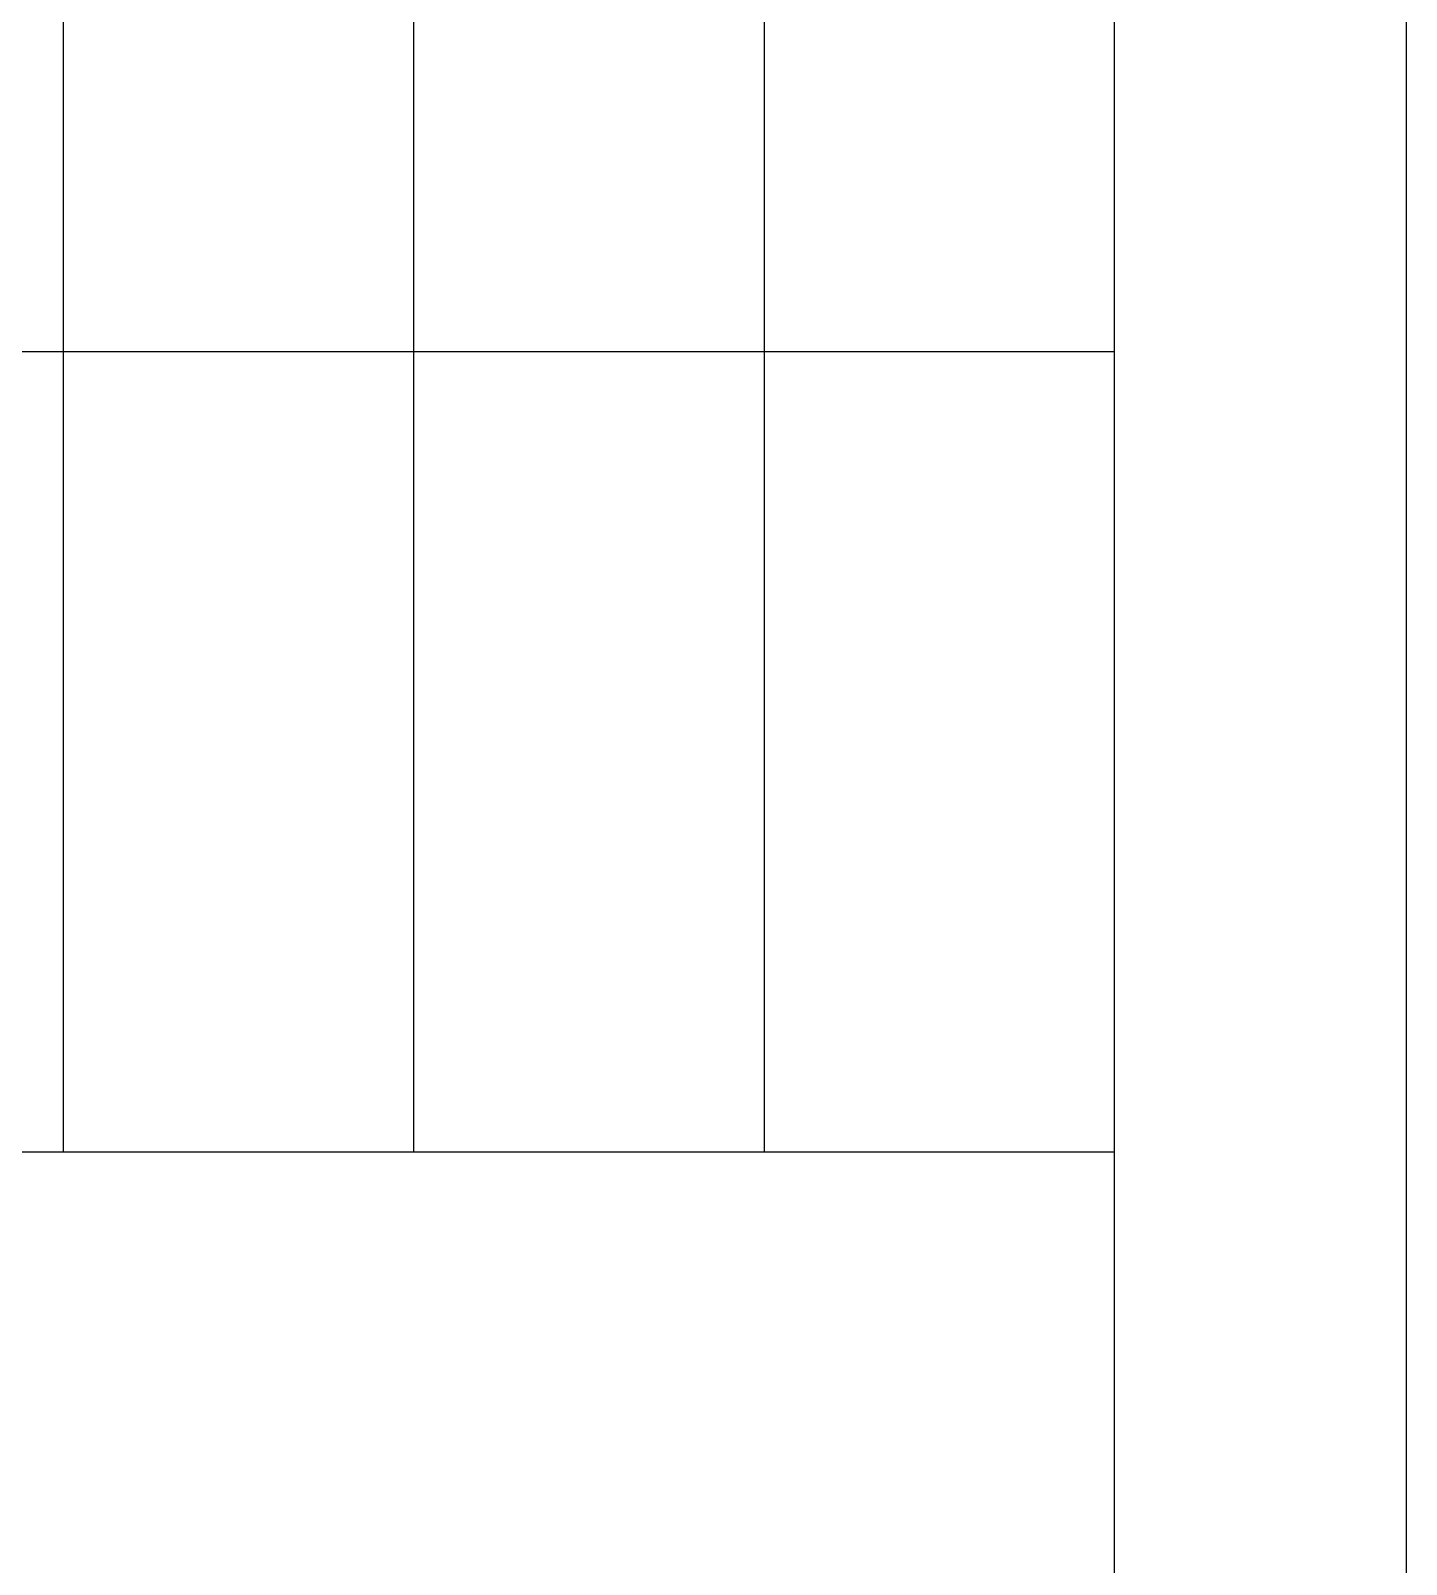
# Model space of a CAD drawing. Extents: x 0 to 7.8, y 0 to 11.
# Drawn here: x 1.549 to 2.55, y 3.657 to 4.774 of the extents above; entities that cross this region are included whole.
import ezdxf

# ---------------------------------------------------------------- set-up
doc = ezdxf.new("R2010")
doc.units = 0
doc.header["$MEASUREMENT"] = 0
doc.linetypes.add('AUSGEZOGEN', pattern=[0])
doc.layers.get('0').update_dxf_attribs({"linetype": 'AUSGEZOGEN'})

msp = doc.modelspace()

# ---------------------------------------------------------------- linework, layer by layer
for points in [[(2.55, 8.0275), (2.55, 3.0625)], [(2.3375, 0.3075), (2.3375, 6.8775), (2.3375, 6.8775), (0.295, 6.8775), (0.295, 6.8775), (0.295, 0.3075), (0.295, 0.3075), (2.3375, 0.3075)], [(1.5725, 6.8775), (1.5725, 3.9575)], [(1.8275, 6.8775), (1.8275, 3.9575)], [(2.0825, 6.8775), (2.0825, 3.9575)], [(2.3375, 4.54), (1.315, 4.54)], [(2.3375, 3.9575), (0.295, 3.9575)]]:
    msp.add_lwpolyline(points)

doc.saveas('drawing.dxf')
